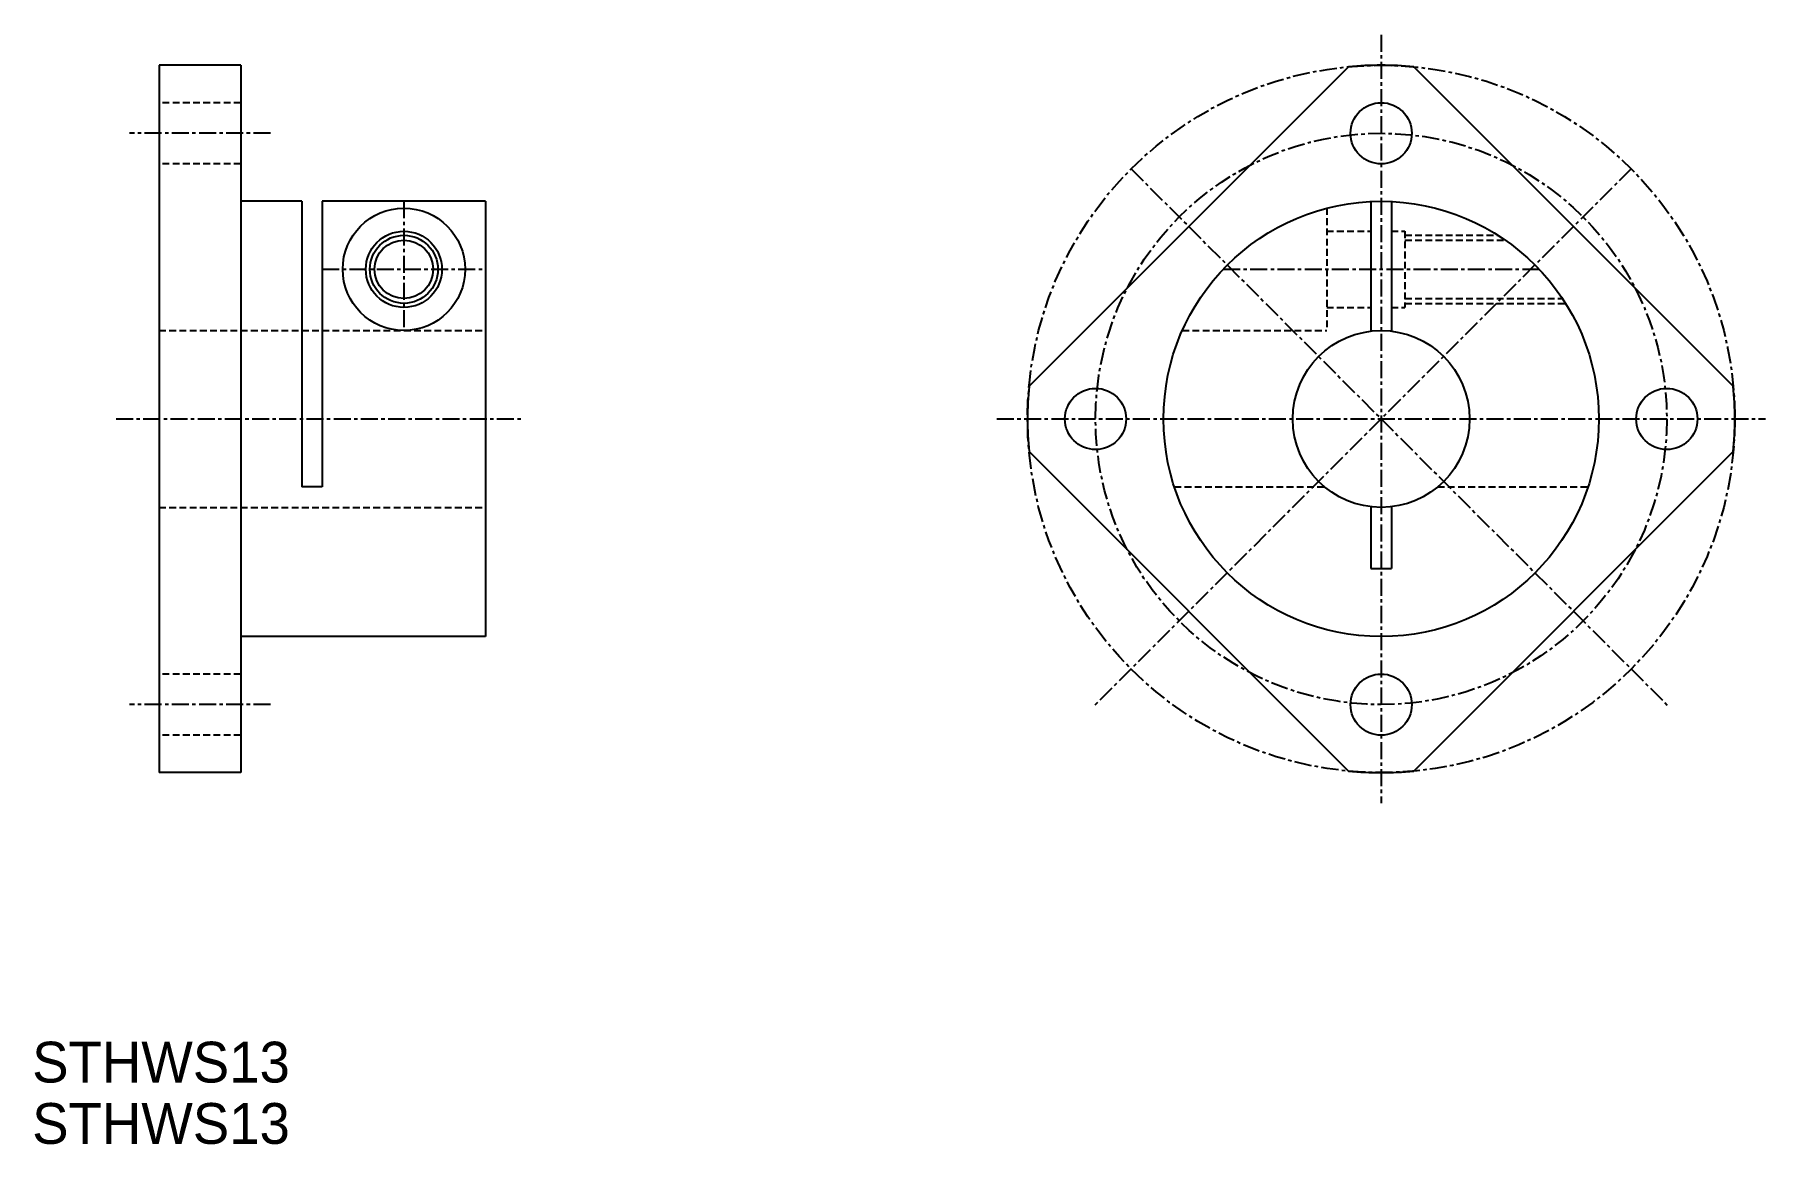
# Model space of a CAD drawing. Extents: x -27 to 100, y -8 to 74.
import ezdxf

# ---------------------------------------------------------------- set-up
doc = ezdxf.new("R2010")
doc.units = 0
doc.linetypes.add('CENTER', pattern=[2, 1.25, -0.25, 0.25, -0.25])
doc.linetypes.add('DASHED', pattern=[0.75, 0.5, -0.25])
doc.layers.get('0').update_dxf_attribs({"linetype": 'CONTINUOUS'})
doc.layers.add('CENTER', color=1, linetype='CENTER')

msp = doc.modelspace()

# ---------------------------------------------------------------- linework, layer by layer
for p, q in [((-11.66, 71.65), (-17.66, 71.65)), ((-17.66, 71.65), (-17.66, 19.65)), ((-11.66, 71.65), (-11.66, 19.65)), ((69.79, 71.54), (46.3, 48.05)), ((74.58, 71.54), (98.08, 48.05)), ((-7.16, 61.65), (-11.66, 61.65)), ((-7.16, 61.65), (-7.16, 40.65)), ((6.34, 61.65), (-5.66, 61.65)), ((-5.66, 61.65), (-5.66, 40.65)), ((6.34, 61.65), (6.34, 29.65)), ((71.44, 61.64), (71.44, 52.11)), ((72.94, 61.64), (72.94, 52.11)), ((46.3, 43.26), (69.79, 19.77)), ((98.08, 43.26), (74.58, 19.77)), ((-5.66, 40.65), (-7.16, 40.65)), ((71.44, 39.2), (71.44, 34.65)), ((72.94, 39.2), (72.94, 34.65)), ((71.44, 34.65), (72.94, 34.65)), ((6.34, 29.65), (-11.66, 29.65)), ((-11.66, 19.65), (-17.66, 19.65))]:
    msp.add_line(p, q)
at = {"color": 3, "linetype": 'DASHED'}
for p, q in [((-11.66, 68.9), (-17.66, 68.9)), ((-11.66, 64.4), (-17.66, 64.4)), ((68.19, 61.15), (68.19, 52.15)), ((68.19, 59.45), (71.44, 59.45)), ((72.94, 59.45), (73.94, 59.45)), ((73.94, 59.45), (73.94, 53.85)), ((73.94, 59.15), (80.78, 59.15)), ((73.94, 58.8), (81.3, 58.8)), ((68.19, 53.85), (71.44, 53.85)), ((72.94, 53.85), (73.94, 53.85)), ((73.94, 54.5), (85.52, 54.5)), ((73.94, 54.15), (85.74, 54.15)), ((-17.66, 52.15), (6.34, 52.15)), ((57.57, 52.15), (68.19, 52.15)), ((56.99, 40.65), (68.03, 40.65)), ((76.34, 40.65), (87.39, 40.65)), ((-17.66, 39.15), (6.34, 39.15)), ((-11.66, 26.9), (-17.66, 26.9)), ((-11.66, 22.4), (-17.66, 22.4))]:
    msp.add_line(p, q, dxfattribs=at)
for centre, radius in [((72.19, 66.65), 2.25), ((0.34, 56.65), 4.5), ((72.19, 45.65), 16), ((0.34, 56.65), 2.8), ((0.34, 56.65), 2.15), ((72.19, 45.65), 6.5), ((51.19, 45.65), 2.25), ((93.19, 45.65), 2.25), ((72.19, 24.65), 2.25)]:
    msp.add_circle(centre, radius)
at = {"color": 3, "linetype": 'CONTINUOUS'}
msp.add_circle((0.34, 56.65), 2.5, dxfattribs=at)
for start, end in [(84.7151, 95.2849), (174.7151, 185.2849), (354.7151, 5.2849), (264.7151, 275.2849)]:
    msp.add_arc((72.19, 45.65), 26, start, end)
at = {"layer": 'CENTER'}
for p, q in [((72.19, 73.9), (72.19, 17.4)), ((-9.47, 66.65), (-19.84, 66.65)), ((90.57, 64.04), (50.98, 24.45)), ((53.8, 64.04), (93.39, 24.45)), ((0.34, 61.65), (0.34, 52.15)), ((-5.66, 56.65), (6.34, 56.65)), ((60.57, 56.65), (83.81, 56.65)), ((-20.82, 45.65), (9.18, 45.65)), ((43.94, 45.65), (100.44, 45.65)), ((-9.47, 24.65), (-19.84, 24.65))]:
    msp.add_line(p, q, dxfattribs=at)
at = {"layer": 'CENTER', "color": 1, "linetype": 'CENTER'}
for radius in [26, 21]:
    msp.add_circle((72.19, 45.65), radius, dxfattribs=at)

# ---------------------------------------------------------------- texts
for p in [(-26.99, -3.13), (-26.99, -7.64)]:
    msp.add_text('STHWS13', height=3).set_placement(p)

doc.saveas('drawing.dxf')
